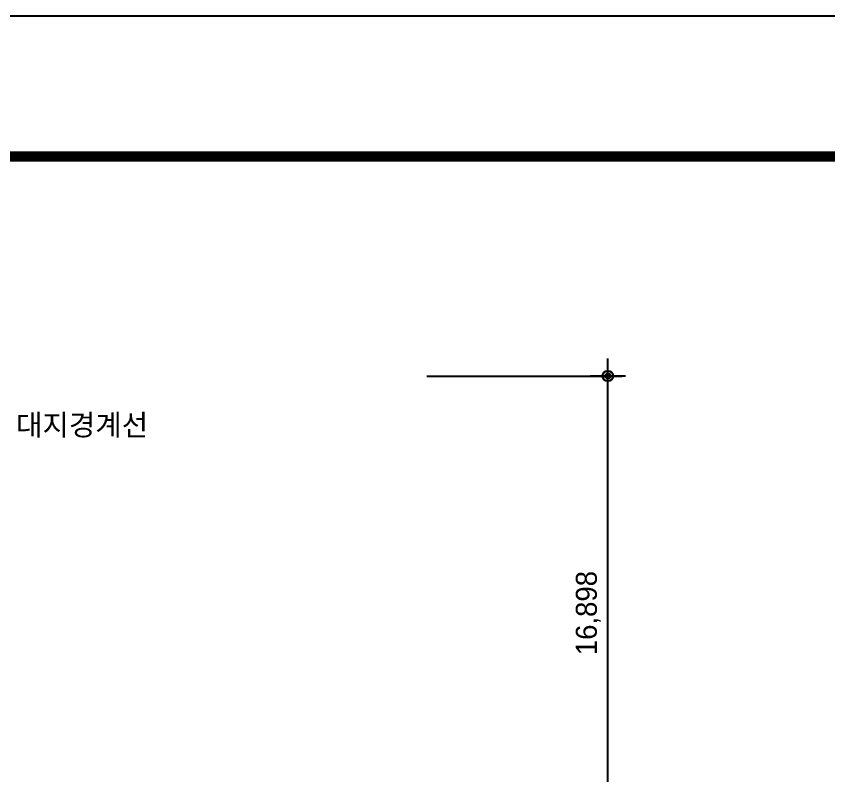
# Model space of a CAD drawing. Header units: metres. Extents: x 630750 to 860239, y 578133 to 726633.
# Drawn here: x 783110 to 812055, y 699561 to 726633 of the extents above; entities that cross this region are included whole.
import ezdxf

# ---------------------------------------------------------------- set-up
doc = ezdxf.new("R2010")
doc.units = ezdxf.units.M
doc.header["$LTSCALE"] = 300
doc.layers.get('Defpoints').update_dxf_attribs({"color": 8})
for name, color, linetype in [('001dmp-FORM', 7, 'Continuous'), ('A-DIM', 7, 'Continuous'), ('A-TXT', 3, 'Continuous'), ('DIM', 7, 'Continuous')]:
    doc.layers.add(name, color=color, linetype=linetype)
doc.styles.add('TEXT(돋음)', font='')
doc.styles.add('돋움', font='')
doc.styles.get('TEXT(돋음)').set_extended_font_data('Dotum')
doc.styles.get('돋움').set_extended_font_data('Dotum')
doc.dimstyles.new('DIM250', dxfattribs={"dimscale": 250, "dimtxt": 3, "dimasz": 1, "dimexe": 2, "dimexo": 3, "dimgap": 1, "dimtad": 1, "dimdec": 0, "dimzin": 0, "dimdsep": 46, "dimlunit": 6, "dimtxsty": 'TEXT(돋음)', "dimblk": 'Z_DOT', "dimcen": 2.5, "dimdle": 2, "dimclrd": 256, "dimclre": 256, "dimclrt": 3, "dimadec": 0, "dimazin": 0, "dimtfac": 1, "dimtdec": 0, "dimtix": 1, "dimtmove": 2, "dimatfit": 3, "dimldrblk": 'Z_DOT', "dimfxl": 1, "dimtolj": 1, "dimtzin": 0, "dimarcsym": 0})

# ---------------------------------------------------------------- blocks, each defined once
blk = doc.blocks.new('Z_DOT')
at = {"layer": 'DIM', "color": 7}
for p, q in [((0, -2.5), (0, 2.5)), ((-2.5, 0), (2.5, 0))]:
    blk.add_line(p, q, dxfattribs=at)
for radius in [0.75, 0.375]:
    blk.add_circle((0, 0), radius, dxfattribs=at)
blk = doc.blocks.new('*D112')
at = {"layer": 'A-DIM', "lineweight": -2, "transparency": 16777216}
for p, q in [((797736, 713808), (804686, 713808)), ((804186, 697160), (804186, 713558)), ((797736, 696910), (804686, 696910))]:
    blk.add_line(p, q, dxfattribs=at)
at = {"layer": 'Defpoints', "color": 0, "transparency": 16777216}
for p in [(796986, 713808), (804186, 713808), (796986, 696910)]:
    blk.add_point(p, dxfattribs=at)
at = {"layer": 'A-DIM', "lineweight": -2, "transparency": 16777216, "xscale": 250, "yscale": 250, "zscale": 250}
for p, rotation in [((804186, 713808), 90), ((804186, 696910), 270)]:
    blk.add_blockref('Z_DOT', p, dxfattribs=dict(at, rotation=rotation))
at = {"layer": 'A-DIM', "color": 3, "transparency": 16777216, "insert": (803489, 705359), "char_height": 750, "attachment_point": 5, "rotation": 90, "style": 'TEXT(돋음)'}
blk.add_mtext('\\A1;16,898', dxfattribs=at)
blk = doc.blocks.new('xref-sheet(건축)')
at = {"layer": '001dmp-FORM', "color": 30}
blk.add_lwpolyline([(8410, 5940), (0, 5940), (0, 0), (8410, 0)], close=True, dxfattribs=at)
at = {"layer": '001dmp-FORM', "const_width": 15}
blk.add_lwpolyline([(300, 200), (300, 5740), (8210, 5740), (8210, 200)], close=True, dxfattribs=at)

msp = doc.modelspace()

# ---------------------------------------------------------------- block references
at = {"xscale": 24.99999135418329, "yscale": 24.99999133078381, "zscale": 24.99999133122849}
msp.add_blockref('xref-sheet(건축)', (630750, 578132.8), dxfattribs=at)

# ---------------------------------------------------------------- texts
at = {"layer": 'A-TXT', "style": '돋움'}
msp.add_text('대지경계선', height=750, dxfattribs=at).set_placement((783103.2, 711688.5))

# ---------------------------------------------------------------- dimensions: what is measured, and where the dimension line sits
at = {"layer": 'A-DIM'}
dim = msp.add_linear_dim(base=(804186.4, 713808.5), p1=(796986.4, 696910.2), p2=(796986.4, 713808.5), angle=270, dimstyle='DIM250', dxfattribs=at)
dim.commit()
dim.dimension.update_dxf_attribs({"geometry": '*D112', "text_midpoint": (803488.6, 705359.3)})

doc.saveas('drawing.dxf')
